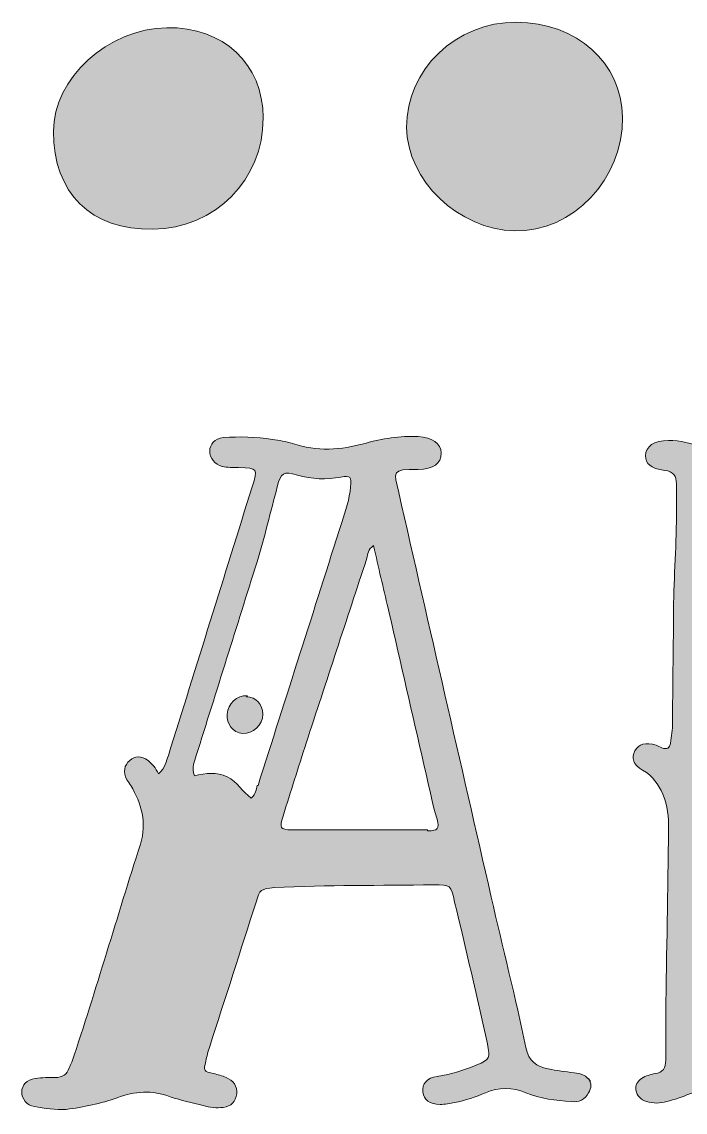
# Model space of a CAD drawing. Header units: inches. Extents: x 51 to 1029, y -812 to -272.
# Drawn here: x 316.3 to 390.1, y -423.9 to -302.7 of the extents above; entities that cross this region are included whole.
import ezdxf

# ---------------------------------------------------------------- set-up
doc = ezdxf.new("R2010")
doc.units = ezdxf.units.IN
doc.header["$MEASUREMENT"] = 0
doc.layers.add('Layer 1', color=7, linetype='Continuous')

# ---------------------------------------------------------------- blocks, each defined once
blk = doc.blocks.new('block 4')
at = {"layer": 'Layer 1', "true_color": 0xd81c2b}
h = blk.add_hatch(color=242, dxfattribs=at)
h.dxf.hatch_style = 2
edge = h.paths.add_edge_path()
edge.add_spline(control_points=[(379.33, -420.19), (379.65, -420.72), (379.65, -421.26), (379.33, -421.79), (378.9, -422.55), (378.25, -422.87), (377.4, -422.76), (375.68, -422.65), (373.97, -422.44), (372.36, -421.79), (370.86, -421.15), (369.36, -421.15), (367.86, -421.79), (366.79, -422.22), (365.61, -422.65), (364.44, -422.87), (363.9, -422.97), (363.37, -423.08), (362.83, -423.08), (361.65, -423.08), (361.01, -422.55), (360.9, -421.69), (360.8, -420.83), (361.33, -420.08), (362.51, -419.97), (364.12, -419.76), (365.51, -419.22), (366.9, -418.69), (368.4, -418.05), (368.4, -417.94), (368.08, -416.33), (366.9, -411.08), (365.72, -405.84), (364.44, -400.59), (364.01, -398.66), (364.01, -398.66), (362.08, -398.66), (356.19, -398.77), (350.3, -398.66), (344.41, -398.98), (342.91, -399.09), (342.8, -399.19), (342.37, -400.59), (340.66, -405.94), (338.94, -411.3), (337.23, -416.65), (337.02, -417.19), (336.91, -417.73), (336.8, -418.26), (336.48, -419.33), (336.59, -419.44), (337.66, -419.65), (338.09, -419.76), (338.62, -419.87), (339.05, -420.08), (339.8, -420.4), (340.34, -421.05), (340.23, -421.9), (340.12, -422.76), (339.59, -423.29), (338.73, -423.4), (337.98, -423.51), (337.23, -423.4), (336.48, -423.19), (335.3, -422.87), (334.02, -422.65), (332.84, -422.22), (330.8, -421.47), (328.88, -421.58), (326.95, -422.33), (325.13, -422.97), (323.2, -423.4), (321.27, -423.62), (320.09, -423.72), (318.91, -423.51), (317.74, -423.29), (316.88, -423.19), (316.34, -422.44), (316.34, -421.69), (316.34, -420.94), (316.88, -420.3), (317.84, -420.19), (318.59, -420.08), (319.34, -420.08), (320.09, -420.08), (320.84, -420.08), (321.38, -419.76), (321.59, -419.01), (321.7, -418.8), (321.81, -418.58), (321.91, -418.37), (324.59, -410.33), (326.95, -402.19), (329.52, -394.16), (330.27, -391.7), (329.63, -389.66), (328.45, -387.63), (328.34, -387.41), (328.13, -387.2), (328.02, -386.98), (327.59, -386.13), (327.7, -385.38), (328.34, -384.84), (328.88, -384.31), (329.63, -384.31), (330.38, -384.84), (330.59, -385.06), (330.8, -385.27), (331.02, -385.48), (331.23, -385.7), (331.34, -386.02), (331.55, -386.34), (332.3, -385.59), (332.41, -384.95), (332.63, -384.31), (335.73, -374.35), (338.84, -364.38), (341.94, -354.42), (342.59, -352.39), (342.59, -352.39), (340.44, -352.28), (339.8, -352.28), (339.16, -352.28), (338.62, -352.17), (337.77, -351.96), (337.23, -351.21), (337.23, -350.46), (337.23, -349.71), (337.77, -349.07), (338.73, -348.96), (340.55, -348.85), (342.37, -348.85), (344.19, -349.17), (344.94, -349.28), (345.69, -349.39), (346.44, -349.6), (349.12, -350.57), (351.8, -350.35), (354.48, -349.6), (356.4, -349.07), (358.33, -348.75), (360.37, -348.85), (361.97, -348.96), (362.94, -349.6), (362.94, -350.67), (362.94, -351.85), (362.08, -352.49), (360.37, -352.49), (357.37, -352.49), (357.69, -352.71), (358.22, -355.07), (361.65, -370.06), (365.08, -385.06), (368.51, -400.05), (369.79, -405.62), (371.19, -411.19), (372.36, -416.76), (372.68, -418.26), (373.54, -418.9), (374.83, -419.12), (375.79, -419.33), (376.75, -419.44), (377.72, -419.55), (378.47, -419.65), (379.11, -419.87), (379.54, -420.51), (379.54, -420.51), (379.33, -420.19), (379.33, -420.19)], knot_values=[0, 0, 0, 0, 1, 1, 1, 2, 2, 2, 3, 3, 3, 4, 4, 4, 5, 5, 5, 6, 6, 6, 7, 7, 7, 8, 8, 8, 9, 9, 9, 10, 10, 10, 11, 11, 11, 12, 12, 12, 13, 13, 13, 14, 14, 14, 15, 15, 15, 16, 16, 16, 17, 17, 17, 18, 18, 18, 19, 19, 19, 20, 20, 20, 21, 21, 21, 22, 22, 22, 23, 23, 23, 24, 24, 24, 25, 25, 25, 26, 26, 26, 27, 27, 27, 28, 28, 28, 29, 29, 29, 30, 30, 30, 31, 31, 31, 32, 32, 32, 33, 33, 33, 34, 34, 34, 35, 35, 35, 36, 36, 36, 37, 37, 37, 38, 38, 38, 39, 39, 39, 40, 40, 40, 41, 41, 41, 42, 42, 42, 43, 43, 43, 44, 44, 44, 45, 45, 45, 46, 46, 46, 47, 47, 47, 48, 48, 48, 49, 49, 49, 50, 50, 50, 51, 51, 51, 52, 52, 52, 53, 53, 53, 54, 54, 54, 55, 55, 55, 56, 56, 56, 56], degree=3, periodic=1)
edge = h.paths.add_edge_path()
edge.add_spline(control_points=[(342.59, -387.63), (345.69, -377.88), (348.8, -368.13), (351.9, -358.39), (352.33, -357.1), (352.76, -355.81), (352.87, -354.42), (352.98, -353.35), (352.87, -353.14), (351.8, -353.35), (350.19, -353.67), (348.58, -353.57), (346.98, -353.14), (345.37, -352.71), (345.16, -352.81), (344.73, -354.42), (343.98, -357.21), (343.34, -359.99), (342.48, -362.78), (340.23, -369.95), (337.98, -377.13), (335.73, -384.31), (335.52, -384.95), (335.2, -385.59), (335.52, -386.56), (336.8, -386.24), (337.98, -386.13), (339.16, -386.66), (340.34, -387.2), (340.87, -388.38), (341.84, -389.02), (342.37, -388.59), (342.37, -388.06), (342.48, -387.63), (342.48, -387.63), (342.59, -387.63), (342.59, -387.63)], knot_values=[0, 0, 0, 0, 1, 1, 1, 2, 2, 2, 3, 3, 3, 4, 4, 4, 5, 5, 5, 6, 6, 6, 7, 7, 7, 8, 8, 8, 9, 9, 9, 10, 10, 10, 11, 11, 11, 12, 12, 12, 12], degree=3, periodic=1)
edge = h.paths.add_edge_path()
edge.add_spline(control_points=[(341.3, -377.77), (342.37, -377.77), (343.12, -378.63), (343.12, -379.7), (343.12, -380.88), (342.05, -381.95), (340.87, -381.84), (339.8, -381.74), (339.05, -380.77), (339.16, -379.7), (339.27, -378.52), (340.23, -377.56), (341.41, -377.67), (341.41, -377.67), (341.3, -377.77), (341.3, -377.77)], knot_values=[0, 0, 0, 0, 1, 1, 1, 2, 2, 2, 3, 3, 3, 4, 4, 4, 5, 5, 5, 5], degree=3, periodic=1)
edge = h.paths.add_edge_path()
edge.add_spline(control_points=[(361.44, -392.66), (362.62, -392.66), (362.72, -392.45), (362.51, -391.38), (362.4, -391.05), (362.29, -390.73), (362.19, -390.41), (360.47, -382.91), (358.76, -375.42), (357.05, -367.92), (356.51, -365.67), (355.98, -363.42), (355.44, -360.96), (354.8, -361.38), (354.8, -361.92), (354.69, -362.35), (352.44, -369.2), (350.19, -376.06), (347.94, -382.91), (347.09, -385.59), (346.23, -388.27), (345.37, -391.05), (344.94, -392.34), (345.05, -392.55), (346.34, -392.55), (351.37, -392.55), (356.4, -392.55), (361.44, -392.55), (361.44, -392.55), (361.44, -392.66), (361.44, -392.66)], knot_values=[0, 0, 0, 0, 1, 1, 1, 2, 2, 2, 3, 3, 3, 4, 4, 4, 5, 5, 5, 6, 6, 6, 7, 7, 7, 8, 8, 8, 9, 9, 9, 10, 10, 10, 10], degree=3, periodic=1)
h = blk.add_hatch(color=242, dxfattribs=at)
h.dxf.hatch_style = 2
edge = h.paths.add_edge_path()
edge.add_spline(control_points=[(436.85, -421.37), (437.06, -422.22), (436.63, -422.87), (435.88, -423.29), (434.81, -423.94), (433.63, -423.94), (432.46, -423.72), (431.28, -423.51), (429.99, -423.29), (428.81, -422.87), (426.35, -421.9), (423.89, -422.12), (421.42, -422.97), (420.89, -423.19), (420.35, -423.4), (419.82, -423.51), (418.85, -423.62), (418.1, -423.08), (417.89, -422.22), (417.67, -421.37), (418.1, -420.83), (418.85, -420.4), (419.82, -419.87), (420.78, -419.33), (421.74, -418.8), (422.49, -418.37), (422.82, -417.83), (422.71, -416.98), (422.07, -412.8), (421.64, -408.62), (420.35, -404.66), (419.82, -403.05), (419.28, -401.44), (418.53, -399.95), (416.07, -395.02), (411.14, -393.52), (406.21, -393.73), (405.36, -393.73), (404.82, -394.27), (404.71, -395.12), (404.61, -396.2), (404.39, -397.27), (404.39, -398.34), (404.39, -403.91), (404.07, -409.48), (403.75, -415.05), (403.75, -415.48), (403.75, -415.9), (403.75, -416.33), (403.75, -418.58), (403.75, -418.58), (406, -419.01), (406.96, -419.22), (407.61, -419.87), (407.61, -420.72), (407.61, -421.58), (407.07, -422.12), (406.32, -422.44), (405.68, -422.65), (405.03, -422.65), (404.39, -422.55), (402.89, -422.33), (401.39, -422.12), (400, -421.58), (396.79, -420.51), (393.68, -420.83), (390.57, -421.9), (389.72, -422.22), (388.86, -422.55), (388, -422.76), (387.25, -422.97), (386.5, -422.97), (385.76, -422.76), (385.11, -422.55), (384.68, -422.12), (384.58, -421.47), (384.47, -420.94), (384.79, -420.51), (385.22, -420.19), (385.65, -419.87), (386.18, -419.76), (386.72, -419.65), (387.58, -419.55), (387.9, -419.01), (387.9, -418.15), (387.9, -416.44), (387.9, -414.73), (387.9, -413.01), (388, -406.16), (388.11, -399.3), (388.22, -392.45), (388.22, -391.16), (388.11, -389.88), (387.58, -388.59), (387.04, -387.52), (386.5, -386.56), (385.33, -385.91), (384.26, -385.38), (384.04, -384.52), (384.47, -383.77), (384.9, -383.02), (385.65, -382.81), (386.83, -383.13), (387.04, -383.24), (387.25, -383.34), (387.47, -383.45), (388, -383.66), (388.33, -383.45), (388.43, -382.91), (388.54, -382.16), (388.65, -381.41), (388.65, -380.66), (388.65, -376.7), (388.75, -372.74), (388.75, -368.78), (388.75, -365.03), (389.08, -361.38), (389.08, -357.64), (389.08, -356.46), (389.08, -355.28), (389.08, -354.1), (389.08, -353.24), (388.75, -352.71), (387.79, -352.6), (386.18, -352.39), (385.65, -351.85), (385.65, -350.99), (385.65, -349.92), (386.61, -349.28), (388.22, -349.28), (389.5, -349.28), (390.79, -349.6), (392.07, -350.03), (395.72, -351.21), (399.36, -351.42), (403, -349.82), (404.61, -349.07), (406.43, -348.85), (408.25, -348.85), (410.93, -348.85), (413.6, -348.53), (416.28, -349.17), (420.99, -350.25), (425.17, -352.17), (428.49, -355.81), (430.31, -357.74), (431.49, -359.99), (432.03, -362.56), (434.38, -374.02), (431.38, -383.77), (422.6, -391.7), (421.64, -392.55), (421.64, -392.55), (422.6, -393.41), (426.03, -396.41), (428.38, -400.16), (429.88, -404.44), (431.06, -407.87), (431.81, -411.4), (432.13, -415.05), (432.24, -416.55), (432.67, -417.94), (433.1, -419.33), (433.31, -420.19), (433.74, -420.72), (434.7, -420.62), (434.92, -420.62), (435.13, -420.62), (435.35, -420.62), (436.1, -420.72), (436.63, -421.15), (436.85, -421.9), (436.85, -421.9), (436.85, -421.37), (436.85, -421.37)], knot_values=[0, 0, 0, 0, 1, 1, 1, 2, 2, 2, 3, 3, 3, 4, 4, 4, 5, 5, 5, 6, 6, 6, 7, 7, 7, 8, 8, 8, 9, 9, 9, 10, 10, 10, 11, 11, 11, 12, 12, 12, 13, 13, 13, 14, 14, 14, 15, 15, 15, 16, 16, 16, 17, 17, 17, 18, 18, 18, 19, 19, 19, 20, 20, 20, 21, 21, 21, 22, 22, 22, 23, 23, 23, 24, 24, 24, 25, 25, 25, 26, 26, 26, 27, 27, 27, 28, 28, 28, 29, 29, 29, 30, 30, 30, 31, 31, 31, 32, 32, 32, 33, 33, 33, 34, 34, 34, 35, 35, 35, 36, 36, 36, 37, 37, 37, 38, 38, 38, 39, 39, 39, 40, 40, 40, 41, 41, 41, 42, 42, 42, 43, 43, 43, 44, 44, 44, 45, 45, 45, 46, 46, 46, 47, 47, 47, 48, 48, 48, 49, 49, 49, 50, 50, 50, 51, 51, 51, 52, 52, 52, 53, 53, 53, 54, 54, 54, 55, 55, 55, 56, 56, 56, 57, 57, 57, 58, 58, 58, 58], degree=3, periodic=1)
edge = h.paths.add_edge_path()
edge.add_spline(control_points=[(401.82, -355.39), (401.82, -354.1), (401.61, -353.78), (400.43, -353.99), (398.5, -354.42), (396.57, -353.99), (394.64, -353.89), (392.93, -353.78), (392.93, -353.78), (392.93, -355.49), (392.82, -361.6), (392.72, -367.7), (392.61, -373.81), (392.5, -377.56), (392.61, -381.31), (392.29, -385.06), (392.18, -385.91), (392.18, -386.77), (392.4, -387.73), (392.61, -387.73), (392.72, -387.73), (392.82, -387.73), (395.18, -386.56), (397.54, -386.24), (400, -387.52), (400.75, -387.84), (400.96, -387.63), (400.96, -386.56), (401.07, -384.31), (401.07, -382.06), (401.18, -379.81), (401.39, -372.85), (401.82, -365.88), (401.71, -358.92), (401.71, -357.74), (401.82, -356.56), (401.82, -355.39)], knot_values=[0, 0, 0, 0, 1, 1, 1, 2, 2, 2, 3, 3, 3, 4, 4, 4, 5, 5, 5, 6, 6, 6, 7, 7, 7, 8, 8, 8, 9, 9, 9, 10, 10, 10, 11, 11, 11, 12, 12, 12, 12], degree=3, periodic=1)
edge = h.paths.add_edge_path()
edge.add_spline(control_points=[(395.18, -378.41), (396.14, -377.77), (397.22, -378.09), (398.18, -379.27), (398.61, -379.81), (398.82, -380.45), (398.82, -381.2), (398.82, -382.06), (398.5, -382.81), (397.64, -383.24), (396.89, -383.66), (396.14, -383.45), (395.5, -382.91), (395.18, -382.7), (394.86, -382.38), (394.64, -382.06), (393.9, -380.88), (394.22, -379.27), (395.29, -378.52), (395.29, -378.52), (395.18, -378.41), (395.18, -378.41)], knot_values=[0, 0, 0, 0, 1, 1, 1, 2, 2, 2, 3, 3, 3, 4, 4, 4, 5, 5, 5, 6, 6, 6, 7, 7, 7, 7], degree=3, periodic=1)
edge = h.paths.add_edge_path()
edge.add_spline(control_points=[(411.46, -383.98), (415.21, -379.49), (416.92, -374.13), (416.92, -368.24), (416.82, -365.13), (416.39, -362.14), (415.21, -359.24), (413.92, -356.03), (411.46, -354.21), (408.25, -353.35), (405.89, -352.71), (405.46, -353.03), (405.46, -355.39), (405.46, -363.96), (405.25, -372.52), (404.82, -381.09), (404.71, -382.81), (404.71, -384.52), (404.71, -386.24), (404.71, -387.3), (404.93, -387.52), (406, -387.2), (408.14, -386.56), (410.07, -385.48), (411.46, -383.77), (411.46, -383.77), (411.46, -383.98), (411.46, -383.98)], knot_values=[0, 0, 0, 0, 1, 1, 1, 2, 2, 2, 3, 3, 3, 4, 4, 4, 5, 5, 5, 6, 6, 6, 7, 7, 7, 8, 8, 8, 9, 9, 9, 9], degree=3, periodic=1)
edge = h.paths.add_edge_path()
edge.add_spline(control_points=[(420.14, -387.52), (420.67, -387.95), (421.1, -387.84), (421.53, -387.41), (421.85, -387.09), (422.17, -386.77), (422.49, -386.45), (428.38, -379.38), (430.31, -371.35), (428.06, -362.35), (427.63, -360.53), (426.67, -359.03), (425.28, -357.64), (422.39, -354.64), (418.64, -353.24), (414.35, -352.28), (417.78, -355.6), (419.07, -357.64), (419.92, -361.81), (420.89, -366.42), (421.21, -371.02), (420.46, -375.74), (419.92, -378.74), (419.17, -381.63), (417.89, -384.41), (417.35, -385.7), (417.35, -385.7), (418.53, -386.34), (419.17, -386.66), (419.71, -386.98), (420.14, -387.41), (420.14, -387.41), (420.14, -387.52), (420.14, -387.52)], knot_values=[0, 0, 0, 0, 1, 1, 1, 2, 2, 2, 3, 3, 3, 4, 4, 4, 5, 5, 5, 6, 6, 6, 7, 7, 7, 8, 8, 8, 9, 9, 9, 10, 10, 10, 11, 11, 11, 11], degree=3, periodic=1)
at = {"layer": 'Layer 1', "lineweight": 0}
for points, knots in [([(379.33, -420.19), (379.65, -420.72), (379.65, -421.26), (379.33, -421.79), (378.9, -422.55), (378.25, -422.87), (377.4, -422.76), (375.68, -422.65), (373.97, -422.44), (372.36, -421.79), (370.86, -421.15), (369.36, -421.15), (367.86, -421.79), (366.79, -422.22), (365.61, -422.65), (364.44, -422.87), (363.9, -422.97), (363.37, -423.08), (362.83, -423.08), (361.65, -423.08), (361.01, -422.55), (360.9, -421.69), (360.8, -420.83), (361.33, -420.08), (362.51, -419.97), (364.12, -419.76), (365.51, -419.22), (366.9, -418.69), (368.4, -418.05), (368.4, -417.94), (368.08, -416.33), (366.9, -411.08), (365.72, -405.84), (364.44, -400.59), (364.01, -398.66), (364.01, -398.66), (362.08, -398.66), (356.19, -398.77), (350.3, -398.66), (344.41, -398.98), (342.91, -399.09), (342.8, -399.19), (342.37, -400.59), (340.66, -405.94), (338.94, -411.3), (337.23, -416.65), (337.02, -417.19), (336.91, -417.73), (336.8, -418.26), (336.48, -419.33), (336.59, -419.44), (337.66, -419.65), (338.09, -419.76), (338.62, -419.87), (339.05, -420.08), (339.8, -420.4), (340.34, -421.05), (340.23, -421.9), (340.12, -422.76), (339.59, -423.29), (338.73, -423.4), (337.98, -423.51), (337.23, -423.4), (336.48, -423.19), (335.3, -422.87), (334.02, -422.65), (332.84, -422.22), (330.8, -421.47), (328.88, -421.58), (326.95, -422.33), (325.13, -422.97), (323.2, -423.4), (321.27, -423.62), (320.09, -423.72), (318.91, -423.51), (317.74, -423.29), (316.88, -423.19), (316.34, -422.44), (316.34, -421.69), (316.34, -420.94), (316.88, -420.3), (317.84, -420.19), (318.59, -420.08), (319.34, -420.08), (320.09, -420.08), (320.84, -420.08), (321.38, -419.76), (321.59, -419.01), (321.7, -418.8), (321.81, -418.58), (321.91, -418.37), (324.59, -410.33), (326.95, -402.19), (329.52, -394.16), (330.27, -391.7), (329.63, -389.66), (328.45, -387.63), (328.34, -387.41), (328.13, -387.2), (328.02, -386.98), (327.59, -386.13), (327.7, -385.38), (328.34, -384.84), (328.88, -384.31), (329.63, -384.31), (330.38, -384.84), (330.59, -385.06), (330.8, -385.27), (331.02, -385.48), (331.23, -385.7), (331.34, -386.02), (331.55, -386.34), (332.3, -385.59), (332.41, -384.95), (332.63, -384.31), (335.73, -374.35), (338.84, -364.38), (341.94, -354.42), (342.59, -352.39), (342.59, -352.39), (340.44, -352.28), (339.8, -352.28), (339.16, -352.28), (338.62, -352.17), (337.77, -351.96), (337.23, -351.21), (337.23, -350.46), (337.23, -349.71), (337.77, -349.07), (338.73, -348.96), (340.55, -348.85), (342.37, -348.85), (344.19, -349.17), (344.94, -349.28), (345.69, -349.39), (346.44, -349.6), (349.12, -350.57), (351.8, -350.35), (354.48, -349.6), (356.4, -349.07), (358.33, -348.75), (360.37, -348.85), (361.97, -348.96), (362.94, -349.6), (362.94, -350.67), (362.94, -351.85), (362.08, -352.49), (360.37, -352.49), (357.37, -352.49), (357.69, -352.71), (358.22, -355.07), (361.65, -370.06), (365.08, -385.06), (368.51, -400.05), (369.79, -405.62), (371.19, -411.19), (372.36, -416.76), (372.68, -418.26), (373.54, -418.9), (374.83, -419.12), (375.79, -419.33), (376.75, -419.44), (377.72, -419.55), (378.47, -419.65), (379.11, -419.87), (379.54, -420.51), (379.54, -420.51), (379.33, -420.19), (379.33, -420.19)], [0, 0, 0, 0, 1, 1, 1, 2, 2, 2, 3, 3, 3, 4, 4, 4, 5, 5, 5, 6, 6, 6, 7, 7, 7, 8, 8, 8, 9, 9, 9, 10, 10, 10, 11, 11, 11, 12, 12, 12, 13, 13, 13, 14, 14, 14, 15, 15, 15, 16, 16, 16, 17, 17, 17, 18, 18, 18, 19, 19, 19, 20, 20, 20, 21, 21, 21, 22, 22, 22, 23, 23, 23, 24, 24, 24, 25, 25, 25, 26, 26, 26, 27, 27, 27, 28, 28, 28, 29, 29, 29, 30, 30, 30, 31, 31, 31, 32, 32, 32, 33, 33, 33, 34, 34, 34, 35, 35, 35, 36, 36, 36, 37, 37, 37, 38, 38, 38, 39, 39, 39, 40, 40, 40, 41, 41, 41, 42, 42, 42, 43, 43, 43, 44, 44, 44, 45, 45, 45, 46, 46, 46, 47, 47, 47, 48, 48, 48, 49, 49, 49, 50, 50, 50, 51, 51, 51, 52, 52, 52, 53, 53, 53, 54, 54, 54, 55, 55, 55, 56, 56, 56, 56]), ([(436.85, -421.37), (437.06, -422.22), (436.63, -422.87), (435.88, -423.29), (434.81, -423.94), (433.63, -423.94), (432.46, -423.72), (431.28, -423.51), (429.99, -423.29), (428.81, -422.87), (426.35, -421.9), (423.89, -422.12), (421.42, -422.97), (420.89, -423.19), (420.35, -423.4), (419.82, -423.51), (418.85, -423.62), (418.1, -423.08), (417.89, -422.22), (417.67, -421.37), (418.1, -420.83), (418.85, -420.4), (419.82, -419.87), (420.78, -419.33), (421.74, -418.8), (422.49, -418.37), (422.82, -417.83), (422.71, -416.98), (422.07, -412.8), (421.64, -408.62), (420.35, -404.66), (419.82, -403.05), (419.28, -401.44), (418.53, -399.95), (416.07, -395.02), (411.14, -393.52), (406.21, -393.73), (405.36, -393.73), (404.82, -394.27), (404.71, -395.12), (404.61, -396.2), (404.39, -397.27), (404.39, -398.34), (404.39, -403.91), (404.07, -409.48), (403.75, -415.05), (403.75, -415.48), (403.75, -415.9), (403.75, -416.33), (403.75, -418.58), (403.75, -418.58), (406, -419.01), (406.96, -419.22), (407.61, -419.87), (407.61, -420.72), (407.61, -421.58), (407.07, -422.12), (406.32, -422.44), (405.68, -422.65), (405.03, -422.65), (404.39, -422.55), (402.89, -422.33), (401.39, -422.12), (400, -421.58), (396.79, -420.51), (393.68, -420.83), (390.57, -421.9), (389.72, -422.22), (388.86, -422.55), (388, -422.76), (387.25, -422.97), (386.5, -422.97), (385.76, -422.76), (385.11, -422.55), (384.68, -422.12), (384.58, -421.47), (384.47, -420.94), (384.79, -420.51), (385.22, -420.19), (385.65, -419.87), (386.18, -419.76), (386.72, -419.65), (387.58, -419.55), (387.9, -419.01), (387.9, -418.15), (387.9, -416.44), (387.9, -414.73), (387.9, -413.01), (388, -406.16), (388.11, -399.3), (388.22, -392.45), (388.22, -391.16), (388.11, -389.88), (387.58, -388.59), (387.04, -387.52), (386.5, -386.56), (385.33, -385.91), (384.26, -385.38), (384.04, -384.52), (384.47, -383.77), (384.9, -383.02), (385.65, -382.81), (386.83, -383.13), (387.04, -383.24), (387.25, -383.34), (387.47, -383.45), (388, -383.66), (388.33, -383.45), (388.43, -382.91), (388.54, -382.16), (388.65, -381.41), (388.65, -380.66), (388.65, -376.7), (388.75, -372.74), (388.75, -368.78), (388.75, -365.03), (389.08, -361.38), (389.08, -357.64), (389.08, -356.46), (389.08, -355.28), (389.08, -354.1), (389.08, -353.24), (388.75, -352.71), (387.79, -352.6), (386.18, -352.39), (385.65, -351.85), (385.65, -350.99), (385.65, -349.92), (386.61, -349.28), (388.22, -349.28), (389.5, -349.28), (390.79, -349.6), (392.07, -350.03), (395.72, -351.21), (399.36, -351.42), (403, -349.82), (404.61, -349.07), (406.43, -348.85), (408.25, -348.85), (410.93, -348.85), (413.6, -348.53), (416.28, -349.17), (420.99, -350.25), (425.17, -352.17), (428.49, -355.81), (430.31, -357.74), (431.49, -359.99), (432.03, -362.56), (434.38, -374.02), (431.38, -383.77), (422.6, -391.7), (421.64, -392.55), (421.64, -392.55), (422.6, -393.41), (426.03, -396.41), (428.38, -400.16), (429.88, -404.44), (431.06, -407.87), (431.81, -411.4), (432.13, -415.05), (432.24, -416.55), (432.67, -417.94), (433.1, -419.33), (433.31, -420.19), (433.74, -420.72), (434.7, -420.62), (434.92, -420.62), (435.13, -420.62), (435.35, -420.62), (436.1, -420.72), (436.63, -421.15), (436.85, -421.9), (436.85, -421.9), (436.85, -421.37), (436.85, -421.37)], [0, 0, 0, 0, 1, 1, 1, 2, 2, 2, 3, 3, 3, 4, 4, 4, 5, 5, 5, 6, 6, 6, 7, 7, 7, 8, 8, 8, 9, 9, 9, 10, 10, 10, 11, 11, 11, 12, 12, 12, 13, 13, 13, 14, 14, 14, 15, 15, 15, 16, 16, 16, 17, 17, 17, 18, 18, 18, 19, 19, 19, 20, 20, 20, 21, 21, 21, 22, 22, 22, 23, 23, 23, 24, 24, 24, 25, 25, 25, 26, 26, 26, 27, 27, 27, 28, 28, 28, 29, 29, 29, 30, 30, 30, 31, 31, 31, 32, 32, 32, 33, 33, 33, 34, 34, 34, 35, 35, 35, 36, 36, 36, 37, 37, 37, 38, 38, 38, 39, 39, 39, 40, 40, 40, 41, 41, 41, 42, 42, 42, 43, 43, 43, 44, 44, 44, 45, 45, 45, 46, 46, 46, 47, 47, 47, 48, 48, 48, 49, 49, 49, 50, 50, 50, 51, 51, 51, 52, 52, 52, 53, 53, 53, 54, 54, 54, 55, 55, 55, 56, 56, 56, 57, 57, 57, 58, 58, 58, 58]), ([(342.59, -387.63), (345.69, -377.88), (348.8, -368.13), (351.9, -358.39), (352.33, -357.1), (352.76, -355.81), (352.87, -354.42), (352.98, -353.35), (352.87, -353.14), (351.8, -353.35), (350.19, -353.67), (348.58, -353.57), (346.98, -353.14), (345.37, -352.71), (345.16, -352.81), (344.73, -354.42), (343.98, -357.21), (343.34, -359.99), (342.48, -362.78), (340.23, -369.95), (337.98, -377.13), (335.73, -384.31), (335.52, -384.95), (335.2, -385.59), (335.52, -386.56), (336.8, -386.24), (337.98, -386.13), (339.16, -386.66), (340.34, -387.2), (340.87, -388.38), (341.84, -389.02), (342.37, -388.59), (342.37, -388.06), (342.48, -387.63), (342.48, -387.63), (342.59, -387.63), (342.59, -387.63)], [0, 0, 0, 0, 1, 1, 1, 2, 2, 2, 3, 3, 3, 4, 4, 4, 5, 5, 5, 6, 6, 6, 7, 7, 7, 8, 8, 8, 9, 9, 9, 10, 10, 10, 11, 11, 11, 12, 12, 12, 12]), ([(361.44, -392.66), (362.62, -392.66), (362.72, -392.45), (362.51, -391.38), (362.4, -391.05), (362.29, -390.73), (362.19, -390.41), (360.47, -382.91), (358.76, -375.42), (357.05, -367.92), (356.51, -365.67), (355.98, -363.42), (355.44, -360.96), (354.8, -361.38), (354.8, -361.92), (354.69, -362.35), (352.44, -369.2), (350.19, -376.06), (347.94, -382.91), (347.09, -385.59), (346.23, -388.27), (345.37, -391.05), (344.94, -392.34), (345.05, -392.55), (346.34, -392.55), (351.37, -392.55), (356.4, -392.55), (361.44, -392.55), (361.44, -392.55), (361.44, -392.66), (361.44, -392.66)], [0, 0, 0, 0, 1, 1, 1, 2, 2, 2, 3, 3, 3, 4, 4, 4, 5, 5, 5, 6, 6, 6, 7, 7, 7, 8, 8, 8, 9, 9, 9, 10, 10, 10, 10]), ([(341.3, -377.77), (342.37, -377.77), (343.12, -378.63), (343.12, -379.7), (343.12, -380.88), (342.05, -381.95), (340.87, -381.84), (339.8, -381.74), (339.05, -380.77), (339.16, -379.7), (339.27, -378.52), (340.23, -377.56), (341.41, -377.67), (341.41, -377.67), (341.3, -377.77), (341.3, -377.77)], [0, 0, 0, 0, 1, 1, 1, 2, 2, 2, 3, 3, 3, 4, 4, 4, 5, 5, 5, 5])]:
    blk.add_open_spline(points, degree=3, knots=knots, dxfattribs=at)
blk = doc.blocks.new('block 37')
at = {"layer": 'Layer 1', "true_color": 0xd81c2b}
h = blk.add_hatch(color=242, dxfattribs=at)
h.dxf.hatch_style = 2
edge = h.paths.add_edge_path()
edge.add_spline(control_points=[(359.1, -314.48), (359.15, -320.35), (364.88, -325.85), (371.08, -325.99), (377.55, -326.14), (383.21, -320.19), (383.09, -313.36), (382.99, -307.27), (378.05, -302.85), (371.29, -302.8), (364.61, -302.75), (359.05, -308.08), (359.1, -314.48)], knot_values=[0, 0, 0, 0, 1, 1, 1, 2, 2, 2, 3, 3, 3, 4, 4, 4, 4], degree=3, periodic=1)
at = {"layer": 'Layer 1', "lineweight": 0}
blk.add_open_spline([(359.1, -314.48), (359.15, -320.35), (364.88, -325.85), (371.08, -325.99), (377.55, -326.14), (383.21, -320.19), (383.09, -313.36), (382.99, -307.27), (378.05, -302.85), (371.29, -302.8), (364.61, -302.75), (359.05, -308.08), (359.1, -314.48)], degree=3, knots=[0, 0, 0, 0, 1, 1, 1, 2, 2, 2, 3, 3, 3, 4, 4, 4, 4], dxfattribs=at)
blk = doc.blocks.new('block 38')
at = {"layer": 'Layer 1', "true_color": 0xd81c2b}
h = blk.add_hatch(color=242, dxfattribs=at)
h.dxf.hatch_style = 2
edge = h.paths.add_edge_path()
edge.add_spline(control_points=[(330.92, -325.8), (337.86, -325.69), (343.18, -320.31), (343.16, -313.43), (343.15, -307.41), (338.77, -303.31), (332.45, -303.4), (325.93, -303.49), (319.86, -309.04), (319.86, -314.92), (319.85, -321.79), (324.04, -325.92), (330.92, -325.8)], knot_values=[0, 0, 0, 0, 1, 1, 1, 2, 2, 2, 3, 3, 3, 4, 4, 4, 4], degree=3, periodic=1)
at = {"layer": 'Layer 1', "lineweight": 0}
blk.add_open_spline([(330.92, -325.8), (337.86, -325.69), (343.18, -320.31), (343.16, -313.43), (343.15, -307.41), (338.77, -303.31), (332.45, -303.4), (325.93, -303.49), (319.86, -309.04), (319.86, -314.92), (319.85, -321.79), (324.04, -325.92), (330.92, -325.8)], degree=3, knots=[0, 0, 0, 0, 1, 1, 1, 2, 2, 2, 3, 3, 3, 4, 4, 4, 4], dxfattribs=at)
blk = doc.blocks.new('block 34')
at = {"layer": 'Layer 1'}
for name in ['block 37', 'block 38']:
    blk.add_blockref(name, (0, 0), dxfattribs=at)
blk = doc.blocks.new('block 28')
at = {"layer": 'Layer 1'}
blk.add_blockref('block 34', (0, 0), dxfattribs=at)
blk = doc.blocks.new('block 2')
at = {"layer": 'Layer 1'}
for name in ['block 28', 'block 4']:
    blk.add_blockref(name, (0, 0), dxfattribs=at)

msp = doc.modelspace()

# ---------------------------------------------------------------- block references
at = {"layer": 'Layer 1'}
msp.add_blockref('block 2', (0, 0), dxfattribs=at)

doc.saveas('drawing.dxf')
